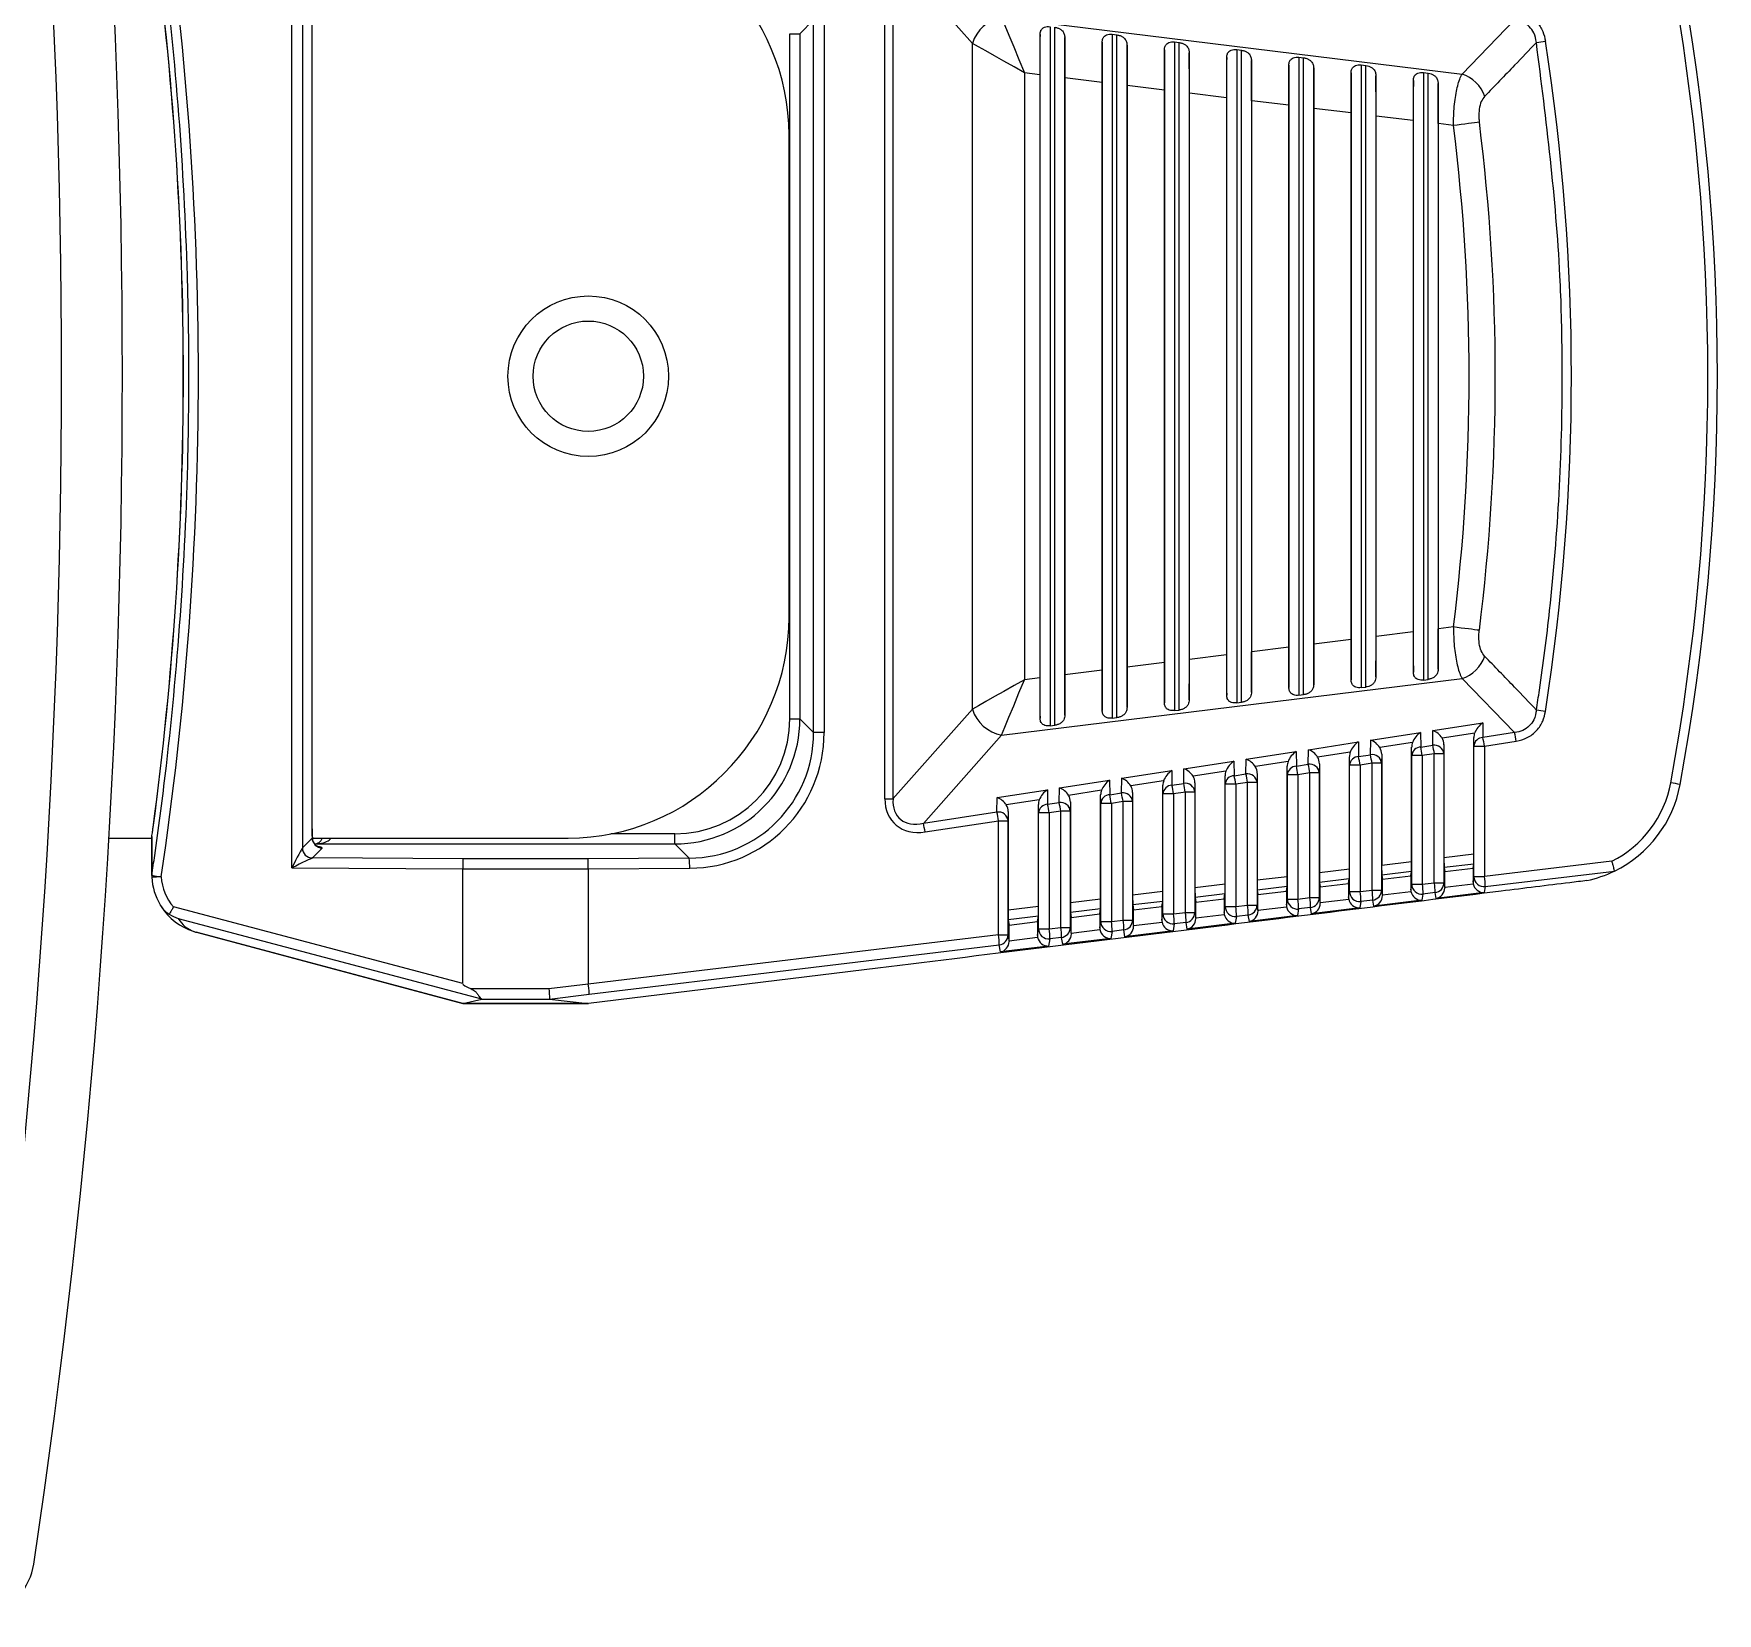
# Model space of a CAD drawing. Extents: x 12.3 to 108.7, y 1.1 to 80.4.
# Drawn here: x 51.152 to 52.83, y 31.457 to 33.031 of the extents above; entities that cross this region are included whole.
import ezdxf

# ---------------------------------------------------------------- set-up
doc = ezdxf.new("R2010")
doc.units = 0
doc.header["$MEASUREMENT"] = 0
doc.layers.add('OBJECT', color=7, linetype='CONTINUOUS')

msp = doc.modelspace()

# ---------------------------------------------------------------- linework, layer by layer
at = {"layer": 'OBJECT'}
for p, q in [((51.4098, 32.1996), (51.4098, 33.1791)), ((51.4203, 33.1592), (51.4203, 32.2195)), ((51.43, 32.2386), (51.43, 33.1401)), ((51.43, 32.2386), (51.43, 33.1401)), ((52.0006, 32.2684), (52.0006, 33.1103)), ((52.0087, 33.1103), (52.0087, 32.2684)), ((52.0878, 33.021), (52.0087, 33.1103)), ((51.9296, 33.0444), (51.9159, 33.0306)), ((51.9296, 32.3344), (51.9296, 33.0444)), ((51.9401, 33.0444), (51.9401, 32.3344)), ((52.1169, 33.0468), (52.5757, 32.9904)), ((52.1652, 33.0376), (52.1652, 32.3411)), ((52.1699, 32.3417), (52.1699, 33.037)), ((52.5757, 32.9904), (52.6281, 33.0443)), ((51.9059, 33.0306), (51.9159, 33.0306)), ((51.9059, 32.3481), (51.9059, 33.0306)), ((51.9159, 33.0306), (51.9159, 32.3481)), ((52.0878, 32.3577), (52.0878, 33.021)), ((52.1552, 32.3489), (52.1552, 33.0298)), ((52.1799, 33.0268), (52.1799, 32.352)), ((52.2172, 32.3565), (52.2172, 33.0222)), ((52.2272, 33.03), (52.2319, 33.0294)), ((52.2272, 33.03), (52.2272, 32.3488)), ((52.2319, 32.3493), (52.2319, 33.0294)), ((52.2419, 33.0192), (52.2419, 32.3596)), ((52.2892, 33.0224), (52.2939, 33.0218)), ((52.2892, 33.0224), (52.2892, 32.3564)), ((52.2939, 32.3569), (52.2939, 33.0218)), ((52.3512, 33.0148), (52.3559, 33.0142)), ((52.3512, 33.0148), (52.3512, 32.364)), ((52.2792, 32.3642), (52.2792, 33.0146)), ((52.3039, 33.0115), (52.3039, 32.3672)), ((52.3412, 32.3718), (52.3412, 33.007)), ((52.3559, 32.3646), (52.3559, 33.0142)), ((52.3659, 33.0039), (52.3659, 32.3748)), ((52.4032, 32.3794), (52.4032, 32.9994)), ((52.4132, 33.0071), (52.4179, 33.0066)), ((52.4132, 33.0071), (52.4132, 32.3716)), ((52.4179, 32.3722), (52.4179, 33.0066)), ((52.4752, 32.9995), (52.4799, 32.9989)), ((52.4752, 32.9995), (52.4752, 32.3792)), ((52.4799, 32.3798), (52.4799, 32.9989)), ((52.1551, 32.9897), (52.1397, 32.9916)), ((52.1397, 32.9916), (52.1397, 32.3871)), ((52.1551, 32.9897), (52.1551, 32.389)), ((52.2171, 32.9821), (52.1801, 32.9867)), ((52.1801, 32.3921), (52.1801, 32.9867)), ((52.2171, 32.9821), (52.2171, 32.3966)), ((52.4279, 32.9963), (52.4279, 32.3824)), ((52.4652, 32.387), (52.4652, 32.9917)), ((52.4899, 32.9887), (52.4899, 32.39)), ((52.5272, 32.3946), (52.5272, 32.9841)), ((52.5372, 32.9919), (52.5419, 32.9913)), ((52.5372, 32.9919), (52.5372, 32.3868)), ((52.5419, 32.3874), (52.5419, 32.9913)), ((52.2791, 32.9745), (52.2421, 32.9791)), ((52.2421, 32.3997), (52.2421, 32.9791)), ((52.2791, 32.9745), (52.2791, 32.4042)), ((52.3411, 32.9669), (52.3041, 32.9714)), ((52.3041, 32.4073), (52.3041, 32.9714)), ((52.3411, 32.9669), (52.3411, 32.4118)), ((52.5519, 32.9811), (52.5519, 32.3976)), ((52.4031, 32.9593), (52.3661, 32.9638)), ((52.3661, 32.4149), (52.3661, 32.9638)), ((52.4031, 32.9593), (52.4031, 32.4194)), ((52.4651, 32.9517), (52.4281, 32.9562)), ((52.4281, 32.4225), (52.4281, 32.9562)), ((52.4651, 32.9517), (52.4651, 32.4271)), ((52.5271, 32.9441), (52.4901, 32.9486)), ((52.4901, 32.4301), (52.4901, 32.9486)), ((52.5271, 32.9441), (52.5271, 32.4347)), ((52.5671, 32.9391), (52.5521, 32.941)), ((52.5521, 32.4377), (52.5521, 32.941)), ((51.9051, 32.4494), (51.9051, 32.9294)), ((52.5271, 32.4347), (52.4901, 32.4301)), ((52.5671, 32.4396), (52.5521, 32.4377)), ((52.3411, 32.4118), (52.3041, 32.4073)), ((52.4031, 32.4194), (52.3661, 32.4149)), ((52.4651, 32.4271), (52.4281, 32.4225)), ((52.2171, 32.3966), (52.1801, 32.3921)), ((52.2791, 32.4042), (52.2421, 32.3997)), ((52.1169, 32.332), (52.5757, 32.3883)), ((52.1551, 32.389), (52.1397, 32.3871)), ((52.4752, 32.3792), (52.4799, 32.3798)), ((52.5372, 32.3868), (52.5419, 32.3874)), ((52.5757, 32.3883), (52.6281, 32.3344)), ((52.3512, 32.364), (52.3559, 32.3646)), ((52.4132, 32.3716), (52.4179, 32.3722)), ((51.9059, 32.3481), (51.9159, 32.3481)), ((51.9296, 32.3344), (51.9159, 32.3481)), ((52.0878, 32.3577), (52.0087, 32.2684)), ((52.2272, 32.3488), (52.2319, 32.3493)), ((52.2892, 32.3564), (52.2939, 32.3569)), ((52.5467, 32.3365), (52.5963, 32.3441)), ((52.5963, 32.3441), (52.5965, 32.3296)), ((51.9401, 32.3344), (51.9296, 32.3344)), ((52.0391, 32.244), (52.1169, 32.332)), ((52.1652, 32.3411), (52.1699, 32.3417)), ((52.4845, 32.3124), (52.4847, 32.327)), ((52.4847, 32.327), (52.5343, 32.3346)), ((52.5343, 32.3346), (52.5345, 32.32)), ((52.5465, 32.3219), (52.5467, 32.3365)), ((52.5883, 32.334), (52.5558, 32.329)), ((52.5876, 32.321), (52.5874, 32.3294)), ((52.5874, 32.2135), (52.5874, 32.3294)), ((52.6281, 32.3344), (52.5965, 32.3296)), ((52.3606, 32.3079), (52.4104, 32.3156)), ((52.4104, 32.3156), (52.4106, 32.301)), ((52.4224, 32.3028), (52.4227, 32.3174)), ((52.4227, 32.3174), (52.4724, 32.3251)), ((52.4643, 32.315), (52.4318, 32.31)), ((52.4636, 32.3019), (52.4635, 32.3104)), ((52.4635, 32.1986), (52.4635, 32.3104)), ((52.4724, 32.3251), (52.4726, 32.3105)), ((52.4726, 32.3105), (52.4845, 32.3124)), ((52.5263, 32.3245), (52.4938, 32.3195)), ((52.4957, 32.3129), (52.4955, 32.3038)), ((52.4957, 32.3129), (52.4957, 32.2025)), ((52.5256, 32.3115), (52.5255, 32.3199)), ((52.5255, 32.2061), (52.5255, 32.3199)), ((52.5256, 32.1835), (52.5256, 32.3115)), ((52.5361, 32.3115), (52.5256, 32.3115)), ((52.5345, 32.32), (52.5465, 32.3219)), ((52.5481, 32.3133), (52.5361, 32.3115)), ((52.5361, 32.3115), (52.5361, 32.1835)), ((52.5481, 32.1849), (52.5481, 32.3133)), ((52.5575, 32.3133), (52.5481, 32.3133)), ((52.5577, 32.3224), (52.5575, 32.3133)), ((52.5575, 32.3133), (52.5575, 32.1849)), ((52.5577, 32.3224), (52.5577, 32.2099)), ((52.5876, 32.321), (52.5981, 32.321)), ((52.5876, 32.1909), (52.5876, 32.321)), ((52.5981, 32.321), (52.6297, 32.3258)), ((52.5981, 32.321), (52.5981, 32.1909)), ((52.2366, 32.2889), (52.2864, 32.2965)), ((52.2864, 32.2965), (52.2867, 32.282)), ((52.2984, 32.2838), (52.2986, 32.2984)), ((52.2986, 32.2984), (52.3484, 32.306)), ((52.3404, 32.296), (52.3077, 32.291)), ((52.3484, 32.306), (52.3486, 32.2915)), ((52.3604, 32.2933), (52.3606, 32.3079)), ((52.4023, 32.3055), (52.3698, 32.3005)), ((52.3716, 32.2938), (52.3715, 32.2847)), ((52.3716, 32.2938), (52.3716, 32.1876)), ((52.4017, 32.2924), (52.4015, 32.3009)), ((52.4015, 32.1912), (52.4015, 32.3009)), ((52.4106, 32.301), (52.4224, 32.3028)), ((52.424, 32.2942), (52.4122, 32.2924)), ((52.424, 32.17), (52.424, 32.2942)), ((52.4335, 32.2942), (52.424, 32.2942)), ((52.4336, 32.3034), (52.4335, 32.2942)), ((52.4335, 32.2942), (52.4335, 32.17)), ((52.4336, 32.3034), (52.4336, 32.1951)), ((52.4636, 32.1761), (52.4636, 32.3019)), ((52.4742, 32.3019), (52.4636, 32.3019)), ((52.486, 32.3038), (52.4742, 32.3019)), ((52.4742, 32.3019), (52.4742, 32.1761)), ((52.486, 32.1775), (52.486, 32.3038)), ((52.4955, 32.3038), (52.486, 32.3038)), ((52.4955, 32.3038), (52.4955, 32.1775)), ((52.1125, 32.2698), (52.1625, 32.2775)), ((52.1625, 32.2775), (52.1627, 32.263)), ((52.1743, 32.2648), (52.1745, 32.2793)), ((52.1745, 32.2793), (52.2245, 32.287)), ((52.2164, 32.2769), (52.1837, 32.2719)), ((52.2245, 32.287), (52.2247, 32.2725)), ((52.2364, 32.2743), (52.2366, 32.2889)), ((52.2784, 32.2865), (52.2457, 32.2814)), ((52.2777, 32.2734), (52.2776, 32.2819)), ((52.2776, 32.1763), (52.2776, 32.2819)), ((52.2867, 32.282), (52.2984, 32.2838)), ((52.3096, 32.2843), (52.3094, 32.2752)), ((52.3096, 32.2843), (52.3096, 32.1802)), ((52.3397, 32.2829), (52.3396, 32.2914)), ((52.3396, 32.1838), (52.3396, 32.2914)), ((52.3502, 32.2829), (52.3397, 32.2829)), ((52.3397, 32.1612), (52.3397, 32.2829)), ((52.3486, 32.2915), (52.3604, 32.2933)), ((52.362, 32.2847), (52.3502, 32.2829)), ((52.3502, 32.2829), (52.3502, 32.1612)), ((52.362, 32.1626), (52.362, 32.2847)), ((52.3715, 32.2847), (52.362, 32.2847)), ((52.3715, 32.2847), (52.3715, 32.1626)), ((52.4122, 32.2924), (52.4017, 32.2924)), ((52.4017, 32.1686), (52.4017, 32.2924)), ((52.4122, 32.2924), (52.4122, 32.1686)), ((52.0006, 32.2684), (52.0087, 32.2684)), ((52.1123, 32.2552), (52.1125, 32.2698)), ((52.1545, 32.2674), (52.1216, 32.2624)), ((52.1538, 32.2544), (52.1536, 32.2628)), ((52.1536, 32.1615), (52.1536, 32.2628)), ((52.1627, 32.263), (52.1743, 32.2648)), ((52.1855, 32.2653), (52.1854, 32.2562)), ((52.1855, 32.2653), (52.1855, 32.1653)), ((52.2157, 32.2639), (52.2156, 32.2724)), ((52.2156, 32.1689), (52.2156, 32.2724)), ((52.2157, 32.1463), (52.2157, 32.2639)), ((52.2263, 32.2639), (52.2157, 32.2639)), ((52.2247, 32.2725), (52.2364, 32.2743)), ((52.2379, 32.2657), (52.2263, 32.2639)), ((52.2263, 32.2639), (52.2263, 32.1463)), ((52.2379, 32.1477), (52.2379, 32.2657)), ((52.2474, 32.2657), (52.2379, 32.2657)), ((52.2475, 32.2748), (52.2474, 32.2657)), ((52.2474, 32.2657), (52.2474, 32.1477)), ((52.2475, 32.2748), (52.2475, 32.1727)), ((52.2882, 32.2734), (52.2777, 32.2734)), ((52.2777, 32.1537), (52.2777, 32.2734)), ((52.3, 32.2752), (52.2882, 32.2734)), ((52.2882, 32.2734), (52.2882, 32.1537)), ((52.3, 32.1551), (52.3, 32.2752)), ((52.3094, 32.2752), (52.3, 32.2752)), ((52.3094, 32.2752), (52.3094, 32.1551)), ((52.1123, 32.2552), (52.0391, 32.244)), ((52.0407, 32.2354), (52.1139, 32.2466)), ((52.1139, 32.1328), (52.1139, 32.2466)), ((52.1139, 32.2466), (52.1233, 32.2466)), ((52.1235, 32.2558), (52.1233, 32.2466)), ((52.1233, 32.2466), (52.1233, 32.1328)), ((52.1235, 32.2558), (52.1235, 32.1578)), ((52.1538, 32.1389), (52.1538, 32.2544)), ((52.1643, 32.2544), (52.1538, 32.2544)), ((52.1759, 32.2562), (52.1643, 32.2544)), ((52.1643, 32.2544), (52.1643, 32.1389)), ((52.1759, 32.1403), (52.1759, 32.2562)), ((52.1854, 32.2562), (52.1759, 32.2562)), ((52.1854, 32.2562), (52.1854, 32.1403)), ((51.2275, 32.2294), (51.2701, 32.2294)), ((51.2701, 32.2293), (51.2701, 32.1935)), ((51.2702, 32.2307), (51.2702, 32.2309)), ((51.4301, 32.2294), (51.4203, 32.2195)), ((51.43, 32.2386), (51.43, 32.2386)), ((51.4302, 32.2294), (51.6851, 32.2294)), ((51.7913, 32.2335), (51.7277, 32.2335)), ((51.7913, 32.2236), (51.7913, 32.2335)), ((51.4302, 32.2096), (51.4401, 32.2194)), ((51.4342, 32.2235), (51.4347, 32.224)), ((51.4351, 32.2238), (51.4342, 32.2235)), ((51.4347, 32.224), (51.4351, 32.2238)), ((51.4357, 32.2236), (51.7913, 32.2236)), ((51.7913, 32.2236), (51.8057, 32.2092)), ((52.5577, 32.2099), (52.5874, 32.2135)), ((51.2701, 32.1935), (51.2702, 32.1902)), ((51.2703, 32.1922), (51.2702, 32.1949)), ((51.4098, 32.1996), (51.5801, 32.1988)), ((51.5803, 32.2088), (51.4301, 32.2095)), ((51.5801, 32.0843), (51.5801, 32.1988)), ((51.5801, 32.1988), (51.5801, 32.1988)), ((51.5801, 32.1988), (51.7051, 32.1988)), ((51.7048, 32.2088), (51.5803, 32.2088)), ((51.8057, 32.2092), (51.7048, 32.2088)), ((51.7051, 32.1988), (51.8062, 32.1993)), ((51.7051, 32.1988), (51.7051, 32.1988)), ((51.7051, 32.1988), (51.7051, 32.0838)), ((52.4336, 32.1951), (52.4635, 32.1986)), ((52.4957, 32.2025), (52.5255, 32.2061)), ((52.5254, 32.1961), (52.4957, 32.1925)), ((52.5247, 32.1918), (52.5254, 32.1961)), ((52.5874, 32.2035), (52.5578, 32.2)), ((52.5578, 32.2), (52.5584, 32.1959)), ((52.5584, 32.1959), (52.5867, 32.1994)), ((52.5584, 32.1803), (52.5584, 32.1959)), ((52.5867, 32.1994), (52.5874, 32.2035)), ((52.5867, 32.1994), (52.5867, 32.1855)), ((52.7251, 32.2062), (52.5981, 32.1909)), ((52.5988, 32.181), (52.7275, 32.1965)), ((52.7275, 32.1965), (52.7274, 32.1964)), ((52.2475, 32.1727), (52.2776, 32.1763)), ((52.3096, 32.1802), (52.3396, 32.1838)), ((52.3716, 32.1876), (52.4015, 32.1912)), ((52.4015, 32.1812), (52.3717, 32.1776)), ((52.3717, 32.1776), (52.3724, 32.1731)), ((52.3724, 32.1731), (52.4007, 32.1766)), ((52.4007, 32.1766), (52.4015, 32.1812)), ((52.4007, 32.1766), (52.4007, 32.1627)), ((52.4634, 32.1886), (52.4337, 32.1851)), ((52.4337, 32.1851), (52.4344, 32.1807)), ((52.4344, 32.1807), (52.4627, 32.1842)), ((52.4344, 32.1651), (52.4344, 32.1807)), ((52.4627, 32.1842), (52.4634, 32.1886)), ((52.4627, 32.1842), (52.4627, 32.1703)), ((52.4627, 32.1703), (52.4636, 32.1761)), ((52.4636, 32.1761), (52.4742, 32.1761)), ((52.4742, 32.1761), (52.486, 32.1775)), ((52.486, 32.1775), (52.4955, 32.1775)), ((52.4955, 32.1775), (52.4964, 32.172)), ((52.4957, 32.1925), (52.4964, 32.1883)), ((52.4964, 32.1883), (52.5247, 32.1918)), ((52.4964, 32.1727), (52.4964, 32.1883)), ((52.4964, 32.1727), (52.5248, 32.1762)), ((52.5247, 32.1918), (52.5247, 32.1779)), ((52.5247, 32.1779), (52.5256, 32.1835)), ((52.5256, 32.1835), (52.5361, 32.1835)), ((52.5361, 32.1835), (52.5481, 32.1849)), ((52.5481, 32.1849), (52.5575, 32.1849)), ((52.5575, 32.1849), (52.5584, 32.1796)), ((52.5584, 32.1803), (52.5868, 32.1838)), ((52.5867, 32.1855), (52.5876, 32.1909)), ((52.5876, 32.1909), (52.5981, 32.1909)), ((52.5988, 32.181), (52.5978, 32.1751)), ((51.5801, 32.0843), (51.2918, 32.1607)), ((52.1235, 32.1578), (52.1536, 32.1615)), ((52.1855, 32.1653), (52.2156, 32.1689)), ((52.2775, 32.1663), (52.2476, 32.1627)), ((52.2476, 32.1627), (52.2484, 32.1579)), ((52.2484, 32.1579), (52.2767, 32.1613)), ((52.2767, 32.1613), (52.2775, 32.1663)), ((52.2767, 32.1613), (52.2767, 32.1474)), ((52.3395, 32.1738), (52.3097, 32.1702)), ((52.3097, 32.1702), (52.3104, 32.1655)), ((52.3104, 32.1655), (52.3387, 32.1689)), ((52.3104, 32.1498), (52.3104, 32.1655)), ((52.3387, 32.1689), (52.3395, 32.1738)), ((52.3387, 32.1689), (52.3387, 32.1551)), ((52.3387, 32.1551), (52.3397, 32.1612)), ((52.3397, 32.1612), (52.3502, 32.1612)), ((52.3502, 32.1612), (52.362, 32.1626)), ((52.362, 32.1626), (52.3715, 32.1626)), ((52.3715, 32.1626), (52.3724, 32.1567)), ((52.3724, 32.1575), (52.3724, 32.1731)), ((52.3724, 32.1575), (52.4008, 32.1609)), ((52.4007, 32.1627), (52.4017, 32.1686)), ((52.4017, 32.1686), (52.4122, 32.1686)), ((52.4122, 32.1686), (52.424, 32.17)), ((52.4247, 32.1601), (52.4129, 32.1587)), ((52.424, 32.17), (52.4335, 32.17)), ((52.4258, 32.1539), (52.4247, 32.1601)), ((52.4738, 32.1598), (52.4258, 32.1539)), ((52.4335, 32.17), (52.4344, 32.1644)), ((52.4344, 32.1651), (52.4628, 32.1686)), ((52.4748, 32.1661), (52.4738, 32.1598)), ((52.4867, 32.1676), (52.4748, 32.1661)), ((52.4878, 32.1616), (52.4867, 32.1676)), ((52.5358, 32.1675), (52.4878, 32.1616)), ((52.5368, 32.1736), (52.5358, 32.1675)), ((52.5488, 32.175), (52.5368, 32.1736)), ((52.5498, 32.1692), (52.5488, 32.175)), ((52.5978, 32.1751), (52.5498, 32.1692)), ((51.2965, 32.1492), (51.5987, 32.0692)), ((52.1536, 32.1515), (52.1236, 32.1479)), ((52.1236, 32.1479), (52.1244, 32.1426)), ((52.1244, 32.1426), (52.1527, 32.1461)), ((52.1244, 32.127), (52.1244, 32.1426)), ((52.1527, 32.1461), (52.1536, 32.1515)), ((52.1527, 32.1461), (52.1527, 32.1322)), ((52.2155, 32.1589), (52.1856, 32.1553)), ((52.1856, 32.1553), (52.1864, 32.1502)), ((52.1864, 32.1502), (52.2147, 32.1537)), ((52.1864, 32.1346), (52.1864, 32.1502)), ((52.2147, 32.1537), (52.2155, 32.1589)), ((52.2147, 32.1537), (52.2147, 32.1398)), ((52.2147, 32.1398), (52.2157, 32.1463)), ((52.2157, 32.1463), (52.2263, 32.1463)), ((52.2263, 32.1463), (52.2379, 32.1477)), ((52.2379, 32.1477), (52.2474, 32.1477)), ((52.2474, 32.1477), (52.2484, 32.1415)), ((52.2484, 32.1422), (52.2484, 32.1579)), ((52.2484, 32.1422), (52.2768, 32.1457)), ((52.2767, 32.1474), (52.2777, 32.1537)), ((52.2777, 32.1537), (52.2882, 32.1537)), ((52.2889, 32.1438), (52.2878, 32.137)), ((52.2882, 32.1537), (52.3, 32.1551)), ((52.3007, 32.1452), (52.2889, 32.1438)), ((52.3, 32.1551), (52.3094, 32.1551)), ((52.3018, 32.1387), (52.3007, 32.1452)), ((52.3498, 32.1446), (52.3018, 32.1387)), ((52.3094, 32.1551), (52.3104, 32.1491)), ((52.3104, 32.1498), (52.3388, 32.1533)), ((52.3509, 32.1513), (52.3498, 32.1446)), ((52.3627, 32.1527), (52.3509, 32.1513)), ((52.3638, 32.1463), (52.3627, 32.1527)), ((52.4118, 32.1522), (52.3638, 32.1463)), ((52.4129, 32.1587), (52.4118, 32.1522)), ((51.5801, 32.0644), (51.3145, 32.1355)), ((51.3146, 32.1356), (51.5801, 32.0644)), ((52.1139, 32.1328), (51.7051, 32.0838)), ((52.1139, 32.1328), (52.1233, 32.1328)), ((52.1233, 32.1328), (52.1244, 32.1263)), ((52.1244, 32.127), (52.1528, 32.1305)), ((52.1527, 32.1322), (52.1538, 32.1389)), ((52.1538, 32.1389), (52.1643, 32.1389)), ((52.165, 32.129), (52.1638, 32.1218)), ((52.1643, 32.1389), (52.1759, 32.1403)), ((52.1766, 32.1303), (52.165, 32.129)), ((52.1759, 32.1403), (52.1854, 32.1403)), ((52.1778, 32.1235), (52.1766, 32.1303)), ((52.2258, 32.1294), (52.1778, 32.1235)), ((52.1854, 32.1403), (52.1864, 32.1339)), ((52.1864, 32.1346), (52.2148, 32.1381)), ((52.227, 32.1364), (52.2258, 32.1294)), ((52.2386, 32.1378), (52.227, 32.1364)), ((52.2398, 32.1311), (52.2386, 32.1378)), ((52.2878, 32.137), (52.2398, 32.1311)), ((51.706, 32.0739), (52.1146, 32.1229)), ((52.1158, 32.1159), (52.1146, 32.1229)), ((52.1638, 32.1218), (52.1158, 32.1159)), ((51.9937, 32.0998), (51.7052, 32.0644)), ((51.6659, 32.079), (51.5884, 32.079)), ((51.7051, 32.0838), (51.6659, 32.079)), ((51.5801, 32.0644), (51.7051, 32.0644)), ((51.5801, 32.0644), (51.5801, 32.0644)), ((51.5801, 32.0644), (51.5801, 32.0644)), ((51.5802, 32.0644), (51.5989, 32.069)), ((51.7047, 32.0644), (51.5802, 32.0644)), ((51.5989, 32.069), (51.6665, 32.069)), ((51.6665, 32.069), (51.706, 32.0739)), ((51.6665, 32.069), (51.7047, 32.0644)), ((51.7051, 32.0644), (51.7052, 32.0644))]:
    msp.add_line(p, q, dxfattribs=at)
at = {"layer": 'OBJECT', "flags": 128}
for points in [[(52.1169, 33.0468), (52.1201, 33.0389), (52.1242, 33.0291), (52.129, 33.0175), (52.1342, 33.0049), (52.1397, 32.9916)], [(52.1397, 32.9916), (52.1293, 32.9975), (52.1192, 33.0032), (52.1097, 33.0086), (52.1011, 33.0134), (52.0938, 33.0176), (52.0878, 33.021)], [(52.5929, 32.9424), (52.5907, 32.9421), (52.5882, 32.9418), (52.5852, 32.9414), (52.582, 32.941), (52.5785, 32.9406), (52.5748, 32.9401), (52.571, 32.9396), (52.5671, 32.9391)], [(52.5929, 32.4363), (52.5907, 32.4366), (52.5882, 32.4369), (52.5852, 32.4373), (52.582, 32.4377), (52.5785, 32.4382), (52.5748, 32.4386), (52.571, 32.4391), (52.5671, 32.4396)], [(52.1397, 32.3871), (52.1293, 32.3812), (52.1192, 32.3755), (52.1097, 32.3702), (52.1011, 32.3653), (52.0938, 32.3611), (52.0878, 32.3577)], [(52.1169, 32.332), (52.1201, 32.3398), (52.1242, 32.3497), (52.129, 32.3612), (52.1342, 32.3739), (52.1397, 32.3871)], [(51.6659, 32.079), (51.666, 32.0771), (51.6661, 32.0753), (51.6662, 32.0736), (51.6663, 32.0721), (51.6664, 32.0709), (51.6665, 32.0699), (51.6665, 32.0693), (51.6665, 32.069)]]:
    msp.add_lwpolyline(points, dxfattribs=at)
at = {"layer": 'OBJECT'}
for radius in [0.08, 0.055]:
    msp.add_circle((51.7051, 32.6894), radius, dxfattribs=at)
for centre, radius, start, end in [((43.2409, 32.6918), 8, 351.47604, 8.52396), ((43.2403, 32.6918), 7.94, 351.47604, 8.52396), ((51.6851, 32.9294), 0.22, 0, 90), ((47.9301, 32.6894), 3.3715, 0, 7.6604), ((47.9301, 32.6894), 3.3716, 352.3396, 7.6604), ((50.5806, 32.6894), 2.24, 349.5863, 10.4137), ((50.5801, 32.6894), 2.25, 349.5863, 10.4137), ((52.1235, 33.0099), 0.0374, 100.1837, 162.8163), ((52.5424, 33.7626), 0.7485, 278.2525, 278.9553), ((52.5643, 32.9563), 0.036, 19.3267, 71.5401), ((50.5801, 32.6894), 2.0027, 352.8353, 7.1647), ((50.5801, 32.6894), 2.0287, 352.8353, 7.1647), ((47.9301, 32.6894), 3.3715, 352.3396, 0), ((51.6851, 32.4494), 0.22, 270, 0), ((52.5643, 32.4224), 0.036, 288.4599, 340.6733), ((52.1235, 32.3688), 0.0374, 197.1836, 259.8164), ((52.5424, 31.6161), 0.7485, 81.0447, 81.7475), ((52.5968, 32.3203), 0.00928, 91.9173, 175.8061), ((52.4858, 32.3047), 0.1134, 8.2255, 12.6415), ((52.5174, 32.3096), 0.1134, 8.2255, 12.6415), ((52.4729, 32.3013), 0.00928, 91.9156, 175.8078), ((52.3618, 32.2857), 0.1135, 8.226, 12.6373), ((52.486, 32.3029), 0.0096, 5.3151, 98.952), ((52.3737, 32.2875), 0.1135, 8.226, 12.6373), ((52.5349, 32.3108), 0.00928, 91.9172, 175.8081), ((52.424, 32.2953), 0.1133, 8.2227, 12.6443), ((52.548, 32.3124), 0.0096, 5.3125, 98.9546), ((52.436, 32.2971), 0.1133, 8.2226, 12.6444), ((52.3619, 32.2838), 0.0096, 5.3149, 98.9525), ((52.4109, 32.2917), 0.00928, 91.9152, 175.8082), ((52.2998, 32.2762), 0.1136, 8.2282, 12.6389), ((52.4239, 32.2934), 0.0096, 5.3125, 98.9546), ((52.3118, 32.278), 0.1134, 8.2256, 12.6415), ((52.287, 32.2727), 0.00928, 91.9154, 175.808), ((52.1759, 32.2572), 0.1135, 8.226, 12.6373), ((52.2999, 32.2743), 0.0096, 5.3133, 98.9538), ((52.1877, 32.259), 0.1134, 8.2256, 12.6415), ((52.3489, 32.2822), 0.00928, 91.9173, 175.8061), ((52.238, 32.2667), 0.1134, 8.2256, 12.6415), ((52.2496, 32.2685), 0.1135, 8.2259, 12.6375), ((52.6755, 32.3044), 0.11, 296.7863, 349.5863), ((52.675, 32.3044), 0.12, 295.9218, 349.5863), ((52.7419, 32.0442), 0.2439, 77.8967, 80.124), ((52.163, 32.2537), 0.00928, 91.9152, 175.8082), ((52.0519, 32.2381), 0.1136, 8.2282, 12.6388), ((52.1758, 32.2553), 0.0096, 5.3133, 98.9538), ((52.0636, 32.2399), 0.1134, 8.2256, 12.6415), ((52.225, 32.2632), 0.00928, 91.9152, 175.8082), ((52.1139, 32.2476), 0.1135, 8.2258, 12.6375), ((52.2378, 32.2648), 0.0096, 5.3147, 98.9524), ((52.1256, 32.2494), 0.1135, 8.2258, 12.6375), ((51.9283, 32.2192), 0.1135, 8.2258, 12.6375), ((52.1138, 32.2457), 0.0096, 5.3147, 98.9524), ((52.0015, 32.2304), 0.1135, 8.2258, 12.6375), ((51.2801, 32.2293), 0.01, 170.9914, 180), ((51.2788, 32.2293), 0.00873, 171.0416, 179.9964), ((51.4402, 32.2295), 0.0101, 180.5074, 269.4918), ((51.4303, 32.2195), 0.0101, 180.6423, 269.0012), ((51.4303, 32.2196), 0.0101, 180.5083, 269.4925), ((51.2789, 32.1935), 0.00885, 170.4988, 180.0067), ((51.7484, 32.2012), 0.0578, 358.0786, 7.9791), ((52.675, 32.3044), 0.12, 282.1071, 295.9218), ((51.2795, 32.1907), 0.0094, 170.7792, 183.0727), ((51.3201, 31.4001), 0.7917, 92.93, 93.6146), ((51.3301, 32.1935), 0.06, 183.0951, 210.6343), ((51.3259, 32.5149), 0.3274, 260.2245, 261.8783), ((51.3295, 32.1935), 0.05, 183.0951, 221.0152), ((52.4736, 32.1761), 0.01, 180.0771, 276.9906), ((52.4211, 32.1674), 0.0538, 358.6789, 9.2844), ((52.433, 32.1688), 0.0537, 358.6744, 9.2888), ((52.4855, 32.1775), 0.01, 276.9759, 359.9379), ((52.5356, 32.1835), 0.01, 180.0766, 276.9911), ((52.4831, 32.1748), 0.0538, 358.6789, 9.2844), ((52.4951, 32.1763), 0.0537, 358.6718, 9.2881), ((52.5476, 32.1849), 0.01, 276.9736, 359.94), ((52.5976, 32.1909), 0.01, 180.0786, 276.9891), ((52.5451, 32.1823), 0.0537, 358.6717, 9.2882), ((51.3301, 32.1935), 0.06, 212.7683, 251.9826), ((52.3497, 32.1612), 0.01, 180.0795, 276.988), ((52.2972, 32.1525), 0.0537, 358.6718, 9.2881), ((52.3089, 32.1539), 0.0538, 358.6789, 9.2843), ((52.3615, 32.1626), 0.01, 276.9757, 359.9381), ((52.4117, 32.1686), 0.01, 180.0773, 276.9902), ((52.3592, 32.1599), 0.0537, 358.6718, 9.2881), ((52.371, 32.1614), 0.0537, 358.6718, 9.2881), ((52.4235, 32.17), 0.01, 276.9738, 359.94), ((51.3223, 32.1645), 0.03, 210.6915, 251.9826), ((52.2257, 32.1463), 0.01, 180.0771, 276.9904), ((52.1733, 32.1376), 0.0537, 358.6692, 9.294), ((52.1849, 32.139), 0.0538, 358.6789, 9.2843), ((52.2374, 32.1477), 0.01, 276.9766, 359.9372), ((52.2877, 32.1538), 0.01, 180.0766, 276.9909), ((52.2352, 32.1451), 0.0538, 358.6789, 9.2843), ((52.247, 32.1465), 0.0537, 358.6718, 9.2881), ((52.2994, 32.1552), 0.01, 276.9757, 359.9381), ((51.3162, 32.1507), 0.015, 251.9867, 258.0099), ((51.3301, 32.1935), 0.06, 251.9826, 255), ((51.3223, 32.1645), 0.03, 251.9826, 255), ((51.3047, 32.1381), 0.0102, 345.1349, 345.3676), ((52.0608, 32.1241), 0.0538, 358.6789, 9.2844), ((52.1134, 32.1328), 0.01, 276.9765, 359.9371), ((52.1638, 32.1389), 0.01, 180.0786, 276.9889), ((52.1113, 32.1302), 0.0537, 358.6718, 9.2881), ((52.1229, 32.1316), 0.0537, 358.6718, 9.2881), ((52.1754, 32.1403), 0.01, 276.9756, 359.9382), ((51.0932, 31.5149), 0.06, 285.3093, 351.476)]:
    msp.add_arc(centre, radius, start, end, dxfattribs=at)
for centre, major_axis, ratio, start_param, end_param in [((47.9391, 32.6894), (3.3775, 0), 0.999996, 6.135019, 6.431351), ((52.1556, 32.9897), (0, 0.0605), 0.008662, 0.844802, 1.569733), ((52.1795, 32.9867), (0, 0.0605), 0.008662, 4.711325, 5.436256), ((52.2176, 32.9821), (0, 0.0605), 0.008662, 0.844802, 1.569733), ((52.2415, 32.9791), (0, 0.0605), 0.008662, 4.711325, 5.436256), ((50.5144, 32.6894), (2.1703, 0), 0.999535, 6.128671, 6.4377), ((52.2796, 32.9744), (0, 0.0605), 0.008662, 0.844802, 1.569733), ((52.3035, 32.9715), (0, 0.0605), 0.008662, 4.711325, 5.436256), ((52.3416, 32.9668), (0, 0.0605), 0.008662, 0.844802, 1.569733), ((52.3655, 32.9639), (0, 0.0605), 0.008662, 4.711325, 5.436256), ((52.4036, 32.9592), (0, 0.0605), 0.008662, 0.844802, 1.569733), ((52.4275, 32.9563), (0, 0.0605), 0.008662, 4.711325, 5.436256), ((52.4656, 32.9516), (0, 0.0605), 0.008662, 0.844802, 1.569733), ((52.4895, 32.9487), (0, 0.0605), 0.008662, 4.711325, 5.436256), ((52.5276, 32.944), (0, 0.0605), 0.008662, 0.844802, 1.569733), ((52.5515, 32.9411), (0, 0.0605), 0.008662, 4.711325, 5.436256), ((52.4895, 32.4301), (0, 0.0605), 0.008662, 3.988522, 4.713453), ((52.5276, 32.4347), (0, 0.0605), 0.008662, 1.57186, 2.29679), ((52.5515, 32.4377), (0, 0.0605), 0.008662, 3.988522, 4.713453), ((52.3416, 32.4119), (0, 0.0605), 0.008662, 1.57186, 2.29679), ((52.3655, 32.4148), (0, 0.0605), 0.008662, 3.988522, 4.713453), ((52.4036, 32.4195), (0, 0.0605), 0.008662, 1.57186, 2.29679), ((52.4275, 32.4225), (0, 0.0605), 0.008662, 3.988522, 4.713453), ((52.4656, 32.4271), (0, 0.0605), 0.008662, 1.57186, 2.29679), ((52.2176, 32.3967), (0, 0.0605), 0.008662, 1.57186, 2.29679), ((52.2415, 32.3996), (0, 0.0605), 0.008662, 3.988522, 4.713453), ((52.2796, 32.4043), (0, 0.0605), 0.008662, 1.57186, 2.29679), ((52.3035, 32.4072), (0, 0.0605), 0.008662, 3.988522, 4.713453), ((52.1556, 32.3891), (0, 0.0605), 0.008662, 1.57186, 2.29679), ((52.1795, 32.392), (0, 0.0605), 0.008662, 3.988522, 4.713453), ((51.7905, 32.349), (0.089, -0.089), 0.993631, 5.501585, 7.064785), ((51.7905, 32.349), (0.0819, -0.0819), 0.992433, 5.501585, 7.064785), ((52.5974, 32.3355), (0.00828, 0.00979), 0.557988, 1.093963, 2.148375), ((51.8047, 32.3348), (-0.0407, 0.1188), 0.993756, 2.817752, 4.380952), ((51.8052, 32.3348), (-0.0387, 0.1299), 0.994537, 2.858136, 4.421336), ((52.4857, 32.3184), (0.00883, -0.00769), 0.591833, 1.09893, 2.153342), ((52.5354, 32.326), (0.00828, 0.00979), 0.557988, 1.093963, 2.148375), ((52.5478, 32.3279), (0.00883, -0.00769), 0.591833, 1.09893, 2.153342), ((52.5477, 32.322), (0.0012, 0.0115), 0.861198, 4.83308, 5.450813), ((52.5974, 32.3297), (0.0009, 0.0115), 0.862782, 1.251345, 1.657606), ((52.4114, 32.307), (0.00828, 0.00979), 0.557988, 1.093963, 2.148375), ((52.4237, 32.3088), (0.00883, -0.00769), 0.591833, 1.09893, 2.153342), ((52.4735, 32.3107), (0.0009, 0.0115), 0.862782, 1.251345, 1.657606), ((52.4734, 32.3165), (0.00828, 0.00979), 0.557988, 1.093963, 2.148375), ((52.4857, 32.3125), (0.0012, 0.0115), 0.861198, 4.83308, 5.450813), ((52.5355, 32.3202), (0.0009, 0.0115), 0.862782, 1.251345, 1.657606), ((52.2875, 32.2879), (0.00828, 0.00979), 0.557988, 1.093963, 2.148375), ((52.2997, 32.2898), (0.00883, -0.00769), 0.591833, 1.09893, 2.153342), ((52.3496, 32.2916), (0.0009, 0.0115), 0.862782, 1.251345, 1.657606), ((52.3495, 32.2974), (0.00828, 0.00979), 0.557988, 1.093963, 2.148375), ((52.3617, 32.2993), (0.00883, -0.00769), 0.591833, 1.09893, 2.153342), ((52.3616, 32.2935), (0.0012, 0.0115), 0.861198, 4.83308, 5.450813), ((52.4115, 32.3011), (0.0009, 0.0115), 0.862782, 1.251345, 1.657606), ((52.4236, 32.303), (0.0012, 0.0115), 0.861198, 4.83308, 5.450813), ((52.1636, 32.2689), (0.00828, 0.00979), 0.557988, 1.093963, 2.148375), ((52.1756, 32.2708), (0.00883, -0.00769), 0.591833, 1.09893, 2.153342), ((52.2256, 32.2726), (0.0009, 0.0115), 0.862782, 1.251345, 1.657606), ((52.2255, 32.2784), (0.00828, 0.00979), 0.557988, 1.093963, 2.148375), ((52.2376, 32.2803), (0.00883, -0.00769), 0.591833, 1.09893, 2.153342), ((52.2375, 32.2744), (0.0012, 0.0115), 0.861198, 4.83308, 5.450813), ((52.2876, 32.2821), (0.0009, 0.0115), 0.862782, 1.251345, 1.657606), ((52.2996, 32.284), (0.0012, 0.0115), 0.861198, 4.83308, 5.450813), ((52.0482, 32.2831), (0.0379, 0.0395), 0.729911, 2.491467, 3.902993), ((52.0477, 32.2831), (0.0324, 0.0343), 0.634863, 2.486313, 3.897839), ((52.1136, 32.2612), (0.00883, -0.00769), 0.591833, 1.09893, 2.153342), ((52.1135, 32.2554), (0.0012, 0.0115), 0.861198, 4.83308, 5.450813), ((52.1636, 32.2631), (0.0009, 0.0115), 0.862782, 1.251345, 1.657606), ((52.1755, 32.2649), (0.0012, 0.0115), 0.861198, 4.83308, 5.450813), ((51.4322, 32.2386), (0, 0.025), 0.087489, 1.570796, 1.94873), ((51.4103, 32.1996), (0.01, 0.0199), 0.021745, 0.098052, 1.58171), ((51.4103, 32.2197), (0.01, 0), 0.174977, 6.141839, 6.195919), ((51.4103, 32.2097), (0.02, 0), 0.087489, 6.141839, 6.195919), ((51.4339, 32.2291), (0.0117, 0.004), 0.411517, 4.437237, 4.639287), ((52.5578, 32.21), (0, 0.0101), 0.00868, 1.578121, 3.090203), ((52.5874, 32.2136), (0, 0.0101), 0.008673, 3.195065, 4.707147), ((51.4103, 32.1996), (0.0199, 0.0099), 0.010836, 0.108942, 1.592601), ((51.5803, 32.1988), (0.00002, 0.01), 0.027111, 0.087331, 1.570861), ((51.7048, 32.1988), (-0.00002, 0.01), 0.026383, 4.712328, 6.195858), ((52.4337, 32.1951), (0, 0.0101), 0.00868, 1.578121, 3.090203), ((52.4634, 32.1987), (0, 0.0101), 0.008673, 3.195065, 4.707147), ((52.4957, 32.2026), (0, 0.0101), 0.00868, 1.578121, 3.090203), ((52.5254, 32.2061), (0, 0.0101), 0.008673, 3.195065, 4.707147), ((52.2775, 32.1764), (0, 0.0101), 0.008673, 3.195065, 4.707147), ((52.3097, 32.1802), (0, 0.0101), 0.00868, 1.578121, 3.090203), ((52.3395, 32.1838), (0, 0.0101), 0.008673, 3.195065, 4.707147), ((52.3717, 32.1877), (0, 0.0101), 0.00868, 1.578121, 3.090203), ((52.4014, 32.1913), (0, 0.0101), 0.008673, 3.195065, 4.707147), ((52.5347, 32.1779), (-0.0016, -0.00989), 0.998514, 4.873219, 5.047119), ((52.5346, 32.1774), (-0.00707, 0.00734), 0.946913, 0.952763, 2.471199), ((52.5485, 32.1791), (0.00613, 0.00821), 0.948914, 3.930724, 5.379061), ((52.5585, 32.1803), (0, 0.0101), 0.008662, 1.57186, 1.64196), ((52.5967, 32.1855), (-0.0016, -0.00989), 0.998514, 4.873219, 5.047119), ((52.5966, 32.185), (-0.00707, 0.00734), 0.946913, 0.952763, 2.471199), ((52.1536, 32.1615), (0, 0.0101), 0.008673, 3.195065, 4.707147), ((52.1856, 32.1654), (0, 0.0101), 0.00868, 1.578121, 3.090203), ((52.2155, 32.1689), (0, 0.0101), 0.008673, 3.195065, 4.707147), ((52.2476, 32.1728), (0, 0.0101), 0.00868, 1.578121, 3.090203), ((52.4107, 32.1627), (-0.0016, -0.00989), 0.998514, 4.873219, 5.047119), ((52.4106, 32.1621), (-0.00707, 0.00734), 0.946913, 0.952763, 2.471199), ((52.4245, 32.1638), (0.00613, 0.00821), 0.948914, 3.930724, 5.379061), ((52.4345, 32.1651), (0, 0.0101), 0.008662, 1.57186, 1.64196), ((52.4727, 32.1703), (-0.0016, -0.00989), 0.998514, 4.873219, 5.047119), ((52.4726, 32.1698), (-0.00707, 0.00734), 0.946913, 0.952763, 2.471199), ((52.4865, 32.1715), (0.00613, 0.00821), 0.948914, 3.930724, 5.379061), ((52.4965, 32.1727), (0, 0.0101), 0.008662, 1.57186, 1.64196), ((52.1236, 32.1579), (0, 0.0101), 0.00868, 1.578121, 3.090203), ((52.2867, 32.1475), (-0.0016, -0.00989), 0.998514, 4.873219, 5.047119), ((52.2866, 32.1469), (-0.00707, 0.00734), 0.946913, 0.952763, 2.471199), ((52.3005, 32.1486), (0.00613, 0.00821), 0.948914, 3.930724, 5.379061), ((52.3105, 32.1499), (0, 0.0101), 0.008662, 1.57186, 1.64196), ((52.3487, 32.1551), (-0.0016, -0.00989), 0.998514, 4.873219, 5.047119), ((52.3486, 32.1545), (-0.00707, 0.00734), 0.946913, 0.952763, 2.471199), ((52.3625, 32.1562), (0.00613, 0.00821), 0.948914, 3.930724, 5.379061), ((52.3725, 32.1575), (0, 0.0101), 0.008662, 1.57186, 1.64196), ((52.1145, 32.1258), (0.00613, 0.00821), 0.948914, 3.930724, 5.379061), ((52.1245, 32.127), (0, 0.0101), 0.008662, 1.57186, 1.64196), ((52.1627, 32.1322), (-0.0016, -0.00989), 0.998514, 4.873219, 5.047119), ((52.1626, 32.1317), (-0.00707, 0.00734), 0.946913, 0.952763, 2.471199), ((52.1765, 32.1334), (0.00613, 0.00821), 0.948914, 3.930724, 5.379061), ((52.1865, 32.1346), (0, 0.0101), 0.008662, 1.57186, 1.64196), ((52.2247, 32.1398), (-0.0016, -0.00989), 0.998514, 4.873219, 5.047119), ((52.2246, 32.1393), (-0.00707, 0.00734), 0.946913, 0.952763, 2.471199), ((52.2385, 32.141), (0.00613, 0.00821), 0.948914, 3.930724, 5.379061), ((52.2485, 32.1422), (0, 0.0101), 0.008662, 1.57186, 1.64196), ((51.7646, 32.0355), (-0.1845, 0.0489), 0.05238, 0.013879, 0.314549), ((51.8945, 32.1071), (0.1894, 0.0233), 0.052407, 3.13514, 3.141494), ((51.7048, 32.0838), (-0.00121, 0.00993), 0.026195, 3.193989, 4.706071), ((51.1319, 32.1844), (0.4485, -0.1198), 0.013598, 6.252001, 6.258519), ((51.5615, 32.079), (0.0374, -0.01), 0.013598, 6.258519, 6.39912), ((51.7481, 32.079), (0.0816, 0.01), 0.00637, 3.141205, 3.167385), ((52.6831, 32.1844), (0.9787, 0.1198), 0.00637, 3.167385, 3.180474)]:
    msp.add_ellipse(centre, major_axis=major_axis, ratio=ratio, start_param=start_param, end_param=end_param, dxfattribs=at)
for points, knots in [([(51.2703, 32.1922), (51.2712, 32.1988), (51.2761, 32.2318), (51.2942, 32.3708), (51.3056, 32.5303), (51.3072, 32.6699), (51.3071, 32.7294), (51.3045, 32.8695), (51.2926, 33.029), (51.2739, 33.1606), (51.2703, 33.1865)], [0, 0, 0, 0, 0.020047, 0.10024, 0.421356, 0.5, 0.520047, 0.60024, 0.921356, 1, 1, 1, 1]), ([(52.6297, 33.0529), (52.6335, 33.052), (52.6411, 33.0501), (52.6504, 33.0427), (52.6566, 33.0334), (52.6582, 33.0265), (52.6589, 33.0232)], [0, 0, 0, 0, 0.26188, 0.524407, 0.776419, 1, 1, 1, 1]), ([(52.1552, 33.0298), (52.1553, 33.031), (52.1555, 33.0332), (52.1572, 33.0356), (52.1594, 33.0371), (52.1622, 33.0378), (52.1642, 33.0377), (52.1652, 33.0376)], [0, 0, 0, 0, 0.278302, 0.490792, 0.665974, 0.84211, 1, 1, 1, 1]), ([(52.1699, 33.037), (52.171, 33.0368), (52.173, 33.0364), (52.1756, 33.0351), (52.178, 33.0331), (52.1796, 33.0302), (52.1798, 33.0279), (52.1799, 33.0268)], [0, 0, 0, 0, 0.161018, 0.321384, 0.497904, 0.763, 1, 1, 1, 1]), ([(52.6498, 33.0219), (52.6492, 33.0252), (52.6481, 33.031), (52.6429, 33.038), (52.6362, 33.0428), (52.6309, 33.0438), (52.6281, 33.0443)], [0, 0, 0, 0, 0.295335, 0.524713, 0.754461, 1, 1, 1, 1]), ([(52.2172, 33.0222), (52.2173, 33.0234), (52.2175, 33.0256), (52.2192, 33.028), (52.2214, 33.0295), (52.2242, 33.0302), (52.2262, 33.03), (52.2272, 33.03)], [0, 0, 0, 0, 0.2783017, 0.4907933, 0.6659746, 0.8421101, 1, 1, 1, 1]), ([(52.2319, 33.0294), (52.233, 33.0292), (52.235, 33.0288), (52.2376, 33.0275), (52.24, 33.0255), (52.2416, 33.0226), (52.2418, 33.0203), (52.2419, 33.0192)], [0, 0, 0, 0, 0.1610184, 0.3213838, 0.4979044, 0.7629988, 1, 1, 1, 1]), ([(52.2792, 33.0146), (52.2793, 33.0158), (52.2795, 33.018), (52.2812, 33.0204), (52.2834, 33.0219), (52.2862, 33.0226), (52.2882, 33.0224), (52.2892, 33.0224)], [0, 0, 0, 0, 0.2783017, 0.4907933, 0.6659746, 0.8421101, 1, 1, 1, 1]), ([(52.2939, 33.0218), (52.295, 33.0216), (52.297, 33.0212), (52.2996, 33.0199), (52.302, 33.0179), (52.3036, 33.015), (52.3038, 33.0127), (52.3039, 33.0115)], [0, 0, 0, 0, 0.161019, 0.321384, 0.497904, 0.763, 1, 1, 1, 1]), ([(52.3412, 33.007), (52.3413, 33.0082), (52.3415, 33.0104), (52.3432, 33.0128), (52.3454, 33.0142), (52.3482, 33.0149), (52.3502, 33.0148), (52.3512, 33.0148)], [0, 0, 0, 0, 0.2783017, 0.4907933, 0.6659746, 0.8421101, 1, 1, 1, 1]), ([(52.6498, 33.0219), (52.6426, 33.0143), (52.6255, 32.9964), (52.6082, 32.9785), (52.5982, 32.9682)], [0, 0, 0, 0, 0.422663, 1, 1, 1, 1]), ([(52.6498, 32.3569), (52.6508, 32.3635), (52.6559, 32.3964), (52.6699, 32.5068), (52.676, 32.6181), (52.6754, 32.7294), (52.6727, 32.8406), (52.6596, 32.9445), (52.6498, 33.0219)], [0, 0, 0, 0, 0.029968, 0.149857, 0.5, 0.529967, 0.649857, 1, 1, 1, 1]), ([(52.3559, 33.0142), (52.357, 33.014), (52.359, 33.0136), (52.3616, 33.0123), (52.364, 33.0102), (52.3656, 33.0074), (52.3658, 33.005), (52.3659, 33.0039)], [0, 0, 0, 0, 0.161019, 0.321384, 0.497904, 0.763, 1, 1, 1, 1]), ([(52.4032, 32.9994), (52.4033, 33.0006), (52.4035, 33.0028), (52.4052, 33.0052), (52.4074, 33.0066), (52.4102, 33.0073), (52.4122, 33.0072), (52.4132, 33.0071)], [0, 0, 0, 0, 0.278302, 0.490794, 0.665975, 0.842126, 1, 1, 1, 1]), ([(52.4179, 33.0066), (52.419, 33.0064), (52.421, 33.006), (52.4236, 33.0047), (52.426, 33.0026), (52.4276, 32.9998), (52.4278, 32.9974), (52.4279, 32.9963)], [0, 0, 0, 0, 0.161017, 0.321382, 0.497912, 0.763001, 1, 1, 1, 1]), ([(52.4652, 32.9917), (52.4653, 32.993), (52.4655, 32.9952), (52.4672, 32.9976), (52.4694, 32.999), (52.4722, 32.9997), (52.4742, 32.9996), (52.4752, 32.9995)], [0, 0, 0, 0, 0.278302, 0.490794, 0.665976, 0.842126, 1, 1, 1, 1]), ([(52.4799, 32.9989), (52.481, 32.9988), (52.483, 32.9984), (52.4856, 32.9971), (52.488, 32.995), (52.4896, 32.9922), (52.4898, 32.9898), (52.4899, 32.9887)], [0, 0, 0, 0, 0.1610171, 0.3213942, 0.497913, 0.7630012, 1, 1, 1, 1]), ([(52.5272, 32.9841), (52.5273, 32.9854), (52.5275, 32.9875), (52.5292, 32.9899), (52.5314, 32.9914), (52.5342, 32.9921), (52.5362, 32.992), (52.5372, 32.9919)], [0, 0, 0, 0, 0.278296, 0.490785, 0.665964, 0.842112, 1, 1, 1, 1]), ([(52.5419, 32.9913), (52.543, 32.9911), (52.545, 32.9908), (52.5476, 32.9894), (52.55, 32.9874), (52.5516, 32.9846), (52.5518, 32.9822), (52.5519, 32.9811)], [0, 0, 0, 0, 0.161017, 0.321394, 0.497913, 0.763002, 1, 1, 1, 1]), ([(52.5671, 32.9391), (52.5673, 32.9456), (52.5676, 32.9586), (52.5703, 32.9758), (52.5733, 32.9857), (52.5752, 32.9896), (52.5757, 32.9904)], [0, 0, 0, 0, 0.307398, 0.614924, 0.920647, 1, 1, 1, 1]), ([(52.5982, 32.9682), (52.597, 32.9667), (52.5946, 32.9635), (52.5927, 32.9559), (52.5923, 32.9485), (52.5927, 32.944), (52.5929, 32.9424)], [0, 0, 0, 0, 0.288931, 0.578767, 0.851943, 1, 1, 1, 1]), ([(52.5671, 32.4396), (52.5673, 32.4331), (52.5676, 32.4202), (52.5703, 32.403), (52.5733, 32.393), (52.5752, 32.3891), (52.5757, 32.3883)], [0, 0, 0, 0, 0.307398, 0.614923, 0.920647, 1, 1, 1, 1]), ([(52.5982, 32.4105), (52.597, 32.4121), (52.5946, 32.4152), (52.5927, 32.4229), (52.5923, 32.4303), (52.5927, 32.4348), (52.5929, 32.4363)], [0, 0, 0, 0, 0.2889312, 0.5787672, 0.8519433, 1, 1, 1, 1]), ([(52.5372, 32.3868), (52.5363, 32.3868), (52.5345, 32.3866), (52.5319, 32.3872), (52.5297, 32.3883), (52.5278, 32.3905), (52.5273, 32.3928), (52.5272, 32.3943), (52.5272, 32.3946)], [0, 0, 0, 0, 0.150355, 0.300715, 0.452235, 0.658981, 0.942858, 1, 1, 1, 1]), ([(52.5519, 32.3976), (52.5518, 32.396), (52.5514, 32.3933), (52.5491, 32.3903), (52.5463, 32.3886), (52.5439, 32.3877), (52.5424, 32.3875), (52.5419, 32.3874)], [0, 0, 0, 0, 0.3459364, 0.5774773, 0.7673096, 0.9279967, 1, 1, 1, 1]), ([(52.6498, 32.3569), (52.6426, 32.3645), (52.6255, 32.3824), (52.6082, 32.4002), (52.5982, 32.4105)], [0, 0, 0, 0, 0.4226632, 1, 1, 1, 1]), ([(52.4132, 32.3716), (52.4123, 32.3715), (52.4105, 32.3714), (52.4079, 32.3719), (52.4057, 32.3731), (52.4038, 32.3753), (52.4033, 32.3776), (52.4032, 32.3791), (52.4032, 32.3794)], [0, 0, 0, 0, 0.150357, 0.300705, 0.452228, 0.658977, 0.942857, 1, 1, 1, 1]), ([(52.4279, 32.3824), (52.4278, 32.3808), (52.4274, 32.3781), (52.4251, 32.3751), (52.4223, 32.3733), (52.4199, 32.3725), (52.4184, 32.3722), (52.4179, 32.3722)], [0, 0, 0, 0, 0.345938, 0.57748, 0.767324, 0.928012, 1, 1, 1, 1]), ([(52.4752, 32.3792), (52.4743, 32.3791), (52.4725, 32.379), (52.4699, 32.3796), (52.4677, 32.3807), (52.4658, 32.3829), (52.4653, 32.3852), (52.4652, 32.3867), (52.4652, 32.387)], [0, 0, 0, 0, 0.150357, 0.300705, 0.452227, 0.658975, 0.942857, 1, 1, 1, 1]), ([(52.4899, 32.39), (52.4898, 32.3884), (52.4894, 32.3857), (52.4871, 32.3827), (52.4843, 32.3809), (52.4819, 32.3801), (52.4804, 32.3799), (52.4799, 32.3798)], [0, 0, 0, 0, 0.345938, 0.57748, 0.767324, 0.928012, 1, 1, 1, 1]), ([(52.2892, 32.3564), (52.2883, 32.3563), (52.2865, 32.3562), (52.2839, 32.3567), (52.2817, 32.3579), (52.2798, 32.36), (52.2793, 32.3624), (52.2792, 32.3639), (52.2792, 32.3642)], [0, 0, 0, 0, 0.1503574, 0.3007051, 0.4522277, 0.6589767, 0.9428581, 1, 1, 1, 1]), ([(52.3039, 32.3672), (52.3038, 32.3656), (52.3034, 32.3629), (52.3011, 32.3599), (52.2983, 32.3581), (52.2959, 32.3572), (52.2944, 32.357), (52.2939, 32.3569)], [0, 0, 0, 0, 0.345938, 0.57748, 0.767324, 0.928012, 1, 1, 1, 1]), ([(52.3512, 32.364), (52.3503, 32.3639), (52.3485, 32.3638), (52.3459, 32.3643), (52.3437, 32.3655), (52.3418, 32.3676), (52.3413, 32.37), (52.3412, 32.3715), (52.3412, 32.3718)], [0, 0, 0, 0, 0.150357, 0.300705, 0.452228, 0.658977, 0.942857, 1, 1, 1, 1]), ([(52.3659, 32.3748), (52.3658, 32.3732), (52.3654, 32.3705), (52.3631, 32.3675), (52.3603, 32.3657), (52.3579, 32.3649), (52.3564, 32.3646), (52.3559, 32.3646)], [0, 0, 0, 0, 0.345938, 0.57748, 0.767324, 0.928012, 1, 1, 1, 1]), ([(52.1652, 32.3411), (52.1643, 32.3411), (52.1625, 32.341), (52.16, 32.3415), (52.1577, 32.3427), (52.1558, 32.3448), (52.1553, 32.3471), (52.1552, 32.3487), (52.1552, 32.3489)], [0, 0, 0, 0, 0.1503574, 0.3007051, 0.4522277, 0.6589767, 0.9428581, 1, 1, 1, 1]), ([(52.1799, 32.352), (52.1798, 32.3503), (52.1794, 32.3476), (52.1771, 32.3446), (52.1743, 32.3429), (52.1719, 32.342), (52.1704, 32.3418), (52.1699, 32.3417)], [0, 0, 0, 0, 0.345939, 0.577489, 0.767323, 0.928011, 1, 1, 1, 1]), ([(52.2272, 32.3488), (52.2263, 32.3487), (52.2245, 32.3486), (52.2219, 32.3491), (52.2197, 32.3503), (52.2178, 32.3524), (52.2173, 32.3547), (52.2172, 32.3563), (52.2172, 32.3565)], [0, 0, 0, 0, 0.1503574, 0.3007051, 0.4522277, 0.6589767, 0.9428581, 1, 1, 1, 1]), ([(52.2419, 32.3596), (52.2418, 32.358), (52.2414, 32.3552), (52.2391, 32.3523), (52.2363, 32.3505), (52.2339, 32.3496), (52.2324, 32.3494), (52.2319, 32.3493)], [0, 0, 0, 0, 0.345939, 0.577489, 0.767323, 0.928011, 1, 1, 1, 1]), ([(52.6498, 32.3569), (52.6492, 32.3536), (52.6481, 32.3477), (52.6429, 32.3407), (52.6362, 32.336), (52.6309, 32.3349), (52.6281, 32.3344)], [0, 0, 0, 0, 0.2953352, 0.5247136, 0.7544615, 1, 1, 1, 1]), ([(52.6297, 32.3258), (52.6335, 32.3268), (52.6411, 32.3286), (52.6504, 32.336), (52.6566, 32.3453), (52.6582, 32.3523), (52.6589, 32.3555)], [0, 0, 0, 0, 0.26188, 0.524406, 0.776419, 1, 1, 1, 1]), ([(51.2702, 32.2307), (51.2704, 32.2324), (51.2709, 32.2354), (51.2713, 32.2385), (51.2715, 32.2399)], [0, 0, 0, 0, 0.5646707, 1, 1, 1, 1]), ([(51.2702, 32.1949), (51.2702, 32.1972), (51.2702, 32.2087), (51.2702, 32.2209), (51.2702, 32.2307)], [0, 0, 0, 0, 0.194244, 1, 1, 1, 1]), ([(51.4302, 32.2291), (51.4302, 32.2299), (51.43, 32.2328), (51.43, 32.2362), (51.43, 32.2386)], [0, 0, 0, 0, 0.296133, 1, 1, 1, 1]), ([(51.4363, 32.2205), (51.4363, 32.2205), (51.4364, 32.2205), (51.4357, 32.2208), (51.4344, 32.2214), (51.4325, 32.2229), (51.4309, 32.2255), (51.43, 32.2281), (51.4302, 32.2294), (51.4303, 32.2297)], [0, 0, 0, 0, 0.086962, 0.202814, 0.323609, 0.496534, 0.716038, 0.955334, 1, 1, 1, 1]), ([(51.4399, 32.2294), (51.4397, 32.2289), (51.4392, 32.2273), (51.4375, 32.2252), (51.436, 32.2243), (51.4351, 32.2238)], [0, 0, 0, 0, 0.147885, 0.466598, 1, 1, 1, 1]), ([(51.4357, 32.2236), (51.437, 32.2238), (51.4403, 32.2242), (51.4447, 32.2259), (51.4477, 32.2278), (51.4485, 32.2289), (51.4489, 32.2294)], [0, 0, 0, 0, 0.302679, 0.734352, 0.898333, 1, 1, 1, 1]), ([(51.4342, 32.2235), (51.4346, 32.2235), (51.4351, 32.2235), (51.4357, 32.2236), (51.4357, 32.2236)], [0, 0, 0, 0, 0.913585, 1, 1, 1, 1]), ([(51.4401, 32.2194), (51.4401, 32.2196), (51.4401, 32.2201), (51.4375, 32.2205), (51.4363, 32.2207)], [0, 0, 0, 0, 0.521249, 1, 1, 1, 1]), ([(52.7275, 32.1965), (52.7275, 32.1966), (52.7275, 32.197), (52.7271, 32.1988), (52.7265, 32.2013), (52.7258, 32.2039), (52.7253, 32.2055), (52.7251, 32.2061), (52.7251, 32.2062)], [0, 0, 0, 0, 0.219282, 0.438511, 0.659247, 0.882985, 0.985836, 1, 1, 1, 1]), ([(52.7002, 32.187), (52.6945, 32.1863), (52.666, 32.1828), (52.5466, 32.168), (52.3169, 32.1396), (52.1098, 32.1141), (51.9937, 32.0998)], [0, 0, 0, 0, 0.024147, 0.120738, 0.507103, 1, 1, 1, 1]), ([(51.2784, 32.1629), (51.2785, 32.1628), (51.2801, 32.1601), (51.283, 32.1566), (51.2866, 32.1541), (51.2876, 32.1534)], [0, 0, 0, 0, 0.0211783, 0.7171135, 1, 1, 1, 1]), ([(51.2918, 32.1607), (51.2918, 32.1606), (51.2914, 32.1601), (51.2905, 32.1585), (51.2891, 32.1562), (51.2881, 32.1544), (51.2877, 32.1536), (51.2876, 32.1534)], [0, 0, 0, 0, 0.017183, 0.202285, 0.556595, 0.898383, 1, 1, 1, 1]), ([(51.2876, 32.1534), (51.2905, 32.1518), (51.2934, 32.1502), (51.2965, 32.1492), (51.2965, 32.1492)], [0, 0, 0, 0, 0.980023, 1, 1, 1, 1]), ([(51.5884, 32.079), (51.5899, 32.0782), (51.5924, 32.0769), (51.595, 32.0738), (51.5965, 32.0713), (51.5976, 32.0697), (51.5984, 32.0693), (51.5987, 32.0692)], [0, 0, 0, 0, 0.2815, 0.477145, 0.672466, 0.878463, 1, 1, 1, 1])]:
    msp.add_open_spline(points, degree=3, knots=knots, dxfattribs=at)

doc.saveas('drawing.dxf')
